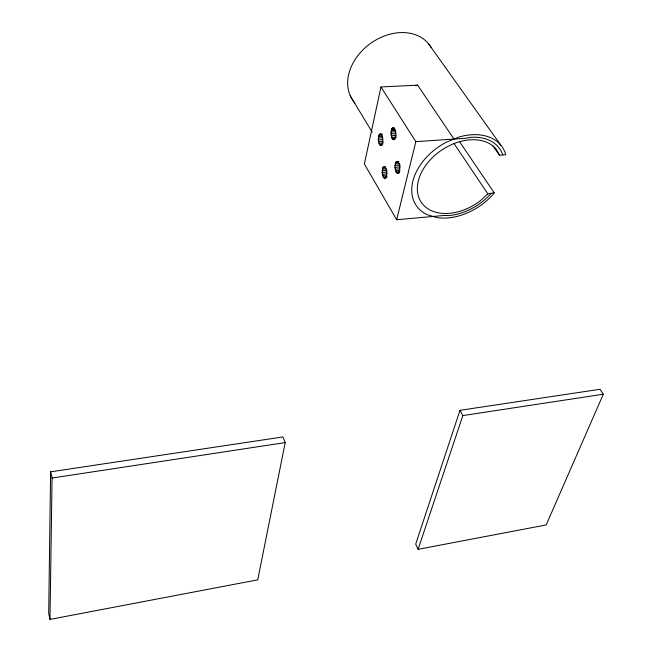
<?xml version="1.0" encoding="UTF-8"?>
<svg xmlns="http://www.w3.org/2000/svg" width="652" height="652" viewBox="0 0 652 652"><rect width="100%" height="100%" fill="white"/><g stroke="black" fill="none" stroke-linecap="round" stroke-linejoin="round"><path stroke-width="0.98" d="M378.258 139.854L378.926 135.054L380.206 133.847L380.923 134.1C383.294 137.124 383.588 142.038 381.559 145.306L380.866 145.624L379.464 144.557L378.258 139.854L382.7 139.561M382.129 172.495L382.797 167.776L384.085 166.659L384.819 166.945C387.125 169.976 387.541 174.875 385.446 178.11L384.745 178.379L383.335 177.23L382.129 172.495L387.011 172.128M390.939 133.888L391.648 128.957L392.993 127.702L393.751 127.947C396.237 131.028 396.506 136.121 394.387 139.455L393.661 139.781L392.186 138.705L390.939 133.888L395.943 133.57M394.9 167.352L395.617 162.503L396.97 161.337L397.736 161.631C400.165 164.711 400.564 169.789 398.364 173.082L397.63 173.367L396.155 172.209L394.9 167.352L400.336 166.953M50.603 471.844L48.704 613.393L49.992 619.4L257.736 579.848L285.209 442.586L282.903 436.938L50.603 471.844L52.062 478.03L49.992 619.4M453.979 139.08L417.614 85.135L380.955 86.977L364.362 164.002L396.669 219.732L444.151 215.453L448.959 215.576A48.949 33.945 -34.1 0 0 490.989 193.636L491.233 193.31M396.669 219.732L415.837 141.639L380.955 86.977M459.986 410.32L415.691 544.151L418.103 549.318L546.197 524.933L603.296 394.224L600.044 389.277L459.986 410.32L462.847 415.577L418.103 549.318M459.464 141.533L494.216 192.821L492.888 194.622A51.997 36.056 -34.1 0 1 436.987 217.597L427.052 214.622A51.997 36.056 -34.1 0 1 413.018 180.571A51.997 36.056 -34.1 0 1 446.237 142.234L458.91 137.075A51.997 36.056 -34.1 0 1 505.439 153.505L505.618 154.736L499.505 155.184L493.091 146.089M494.216 192.821L487.826 193.872L480.638 200.539A45.966 31.875 -34.1 0 1 422.969 204.524A45.966 31.875 -34.1 0 1 438.535 152.34A45.966 31.875 -34.1 0 1 496.025 148.982L499.505 155.184M415.772 85.885L417.614 85.135M394.965 129.495L391.2 130.327L395.202 130.074M52.062 478.03L285.209 442.586M462.847 415.577L603.296 394.224M396.872 173.065L399.594 172.853M382.341 174.296L387.223 173.929M382.757 175.934L386.669 175.632M383.335 177.23L387.247 176.928M384.02 178.077L385.976 177.923M382.365 169.064L386.286 168.77M395.12 169.202L399.643 168.868M382.137 170.694L387.027 170.327M395.552 170.873L400.075 170.531M396.155 172.209L399.782 171.932M395.617 162.503L398.348 162.299M395.161 163.831L399.7 163.497M394.916 165.502L400.352 165.103M383.392 166.945L385.356 166.798M382.797 167.776L385.739 167.556M396.245 161.639L398.975 161.443M378.478 141.663L382.92 141.362M378.885 143.277L383.335 142.984M415.837 141.639L465.495 138.305L470.866 137.319A48.949 33.945 -34.1 0 1 502.757 154.907L502.765 154.94M379.464 144.557L382.129 144.377M380.149 145.363L381.925 145.241M378.494 136.382L382.056 136.154M391.159 135.746L396.155 135.42M378.266 138.037L382.716 137.743M391.583 137.401L396.587 137.075M392.186 138.705L395.193 138.509M392.903 139.528L394.908 139.389M391.648 128.957L394.656 128.77M390.947 132.03L395.951 131.704M379.513 134.182L382.186 134.01M378.926 135.054L382.488 134.825M392.268 128.053L394.281 127.931M428.543 43.782L500.842 145.217M453.882 143.31L487.826 193.872M350.246 95.811L372.219 132.209M354.835 102.934A47.294 36.162 -36.3 0 1 370.328 43.57A47.294 36.162 -36.3 0 1 431.249 47.702"/></g></svg>
